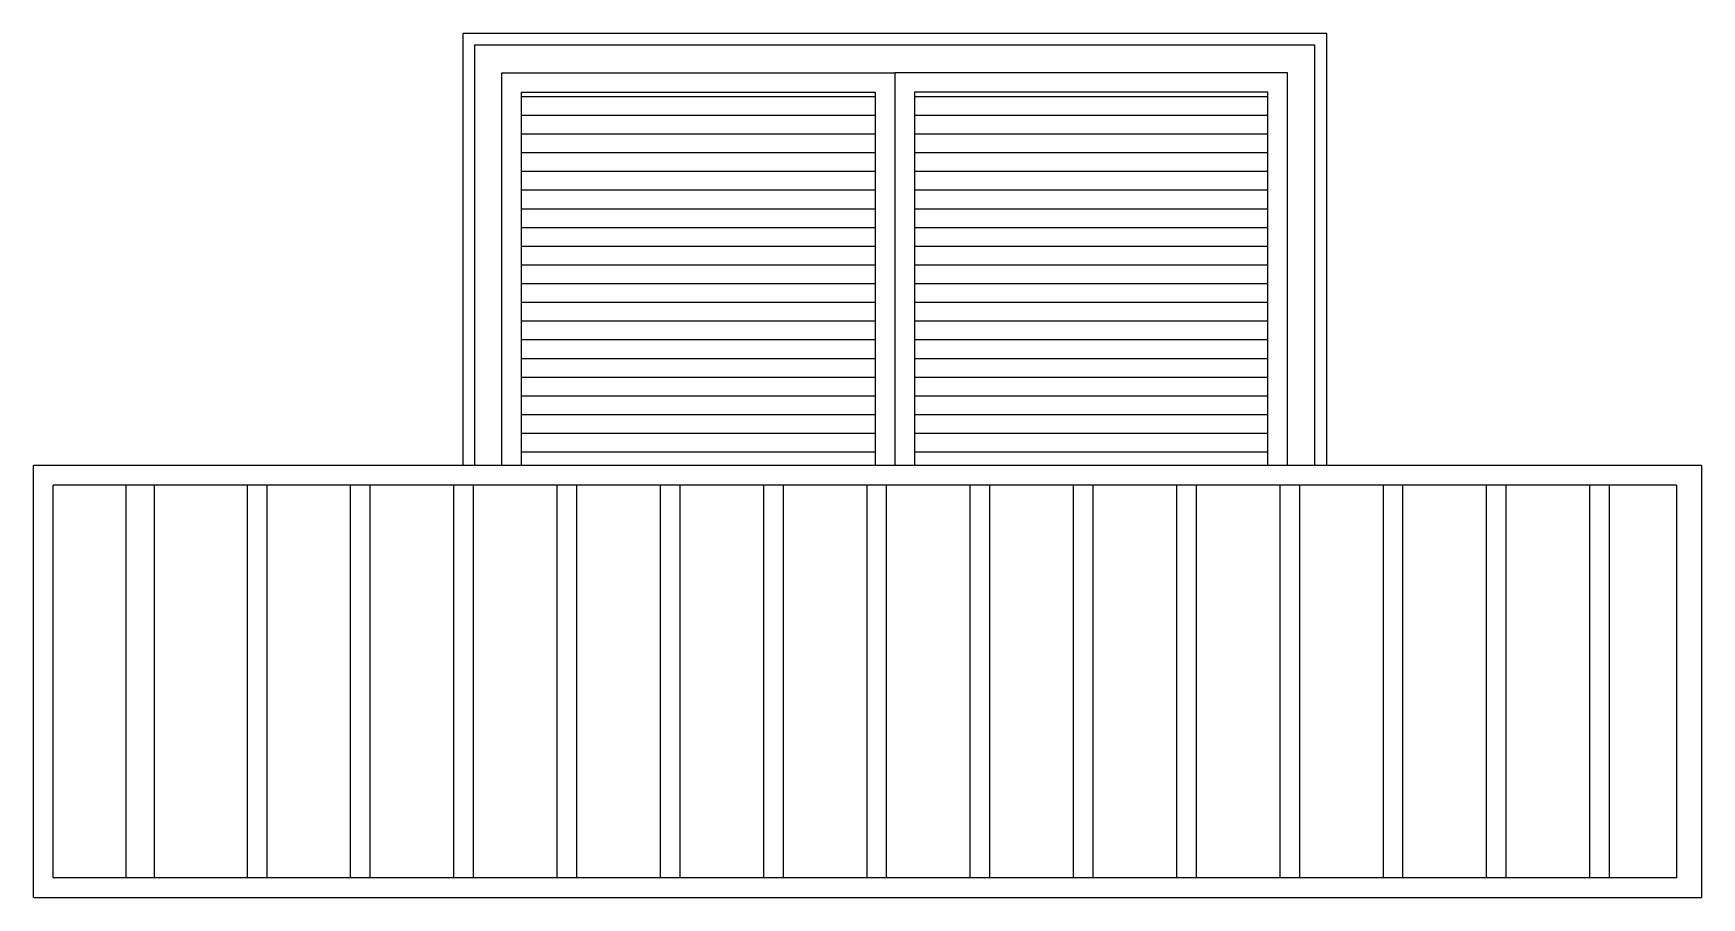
# Model space of a CAD drawing. Header units: millimetres. Extents: x 216.1 to 220.34, y 261.05 to 263.25.
import ezdxf

# ---------------------------------------------------------------- set-up
doc = ezdxf.new("R2010")
doc.units = ezdxf.units.MM
doc.header["$MEASUREMENT"] = 0

msp = doc.modelspace()

# ---------------------------------------------------------------- linework, layer by layer
at = {"extrusion": (0, 0, -1)}
for p, q in [((219.1902, 263.2541), (217.1902, 263.2541)), ((217.1902, 263.2541), (217.1902, 262.1541)), ((217.1902, 263.2541), (217.1902, 262.1541)), ((219.3902, 263.2541), (217.1902, 263.2541)), ((217.2202, 263.2241), (217.2202, 262.1541)), ((219.3602, 263.2241), (217.2202, 263.2241)), ((219.3602, 262.1541), (219.3602, 263.2241)), ((219.3902, 262.1541), (219.3902, 263.2541)), ((217.2902, 262.1541), (217.2902, 263.1541)), ((217.2902, 263.1541), (218.2902, 263.1541)), ((218.2902, 263.1541), (218.2902, 262.1541)), ((218.2902, 263.1541), (218.2902, 262.1541)), ((219.2902, 263.1541), (218.2902, 263.1541)), ((219.2902, 262.1541), (219.2902, 263.1541)), ((217.3402, 262.1541), (217.3402, 263.1041)), ((217.3402, 263.1041), (218.2402, 263.1041)), ((218.2402, 263.1041), (218.2402, 262.1541)), ((218.3402, 263.1041), (218.3402, 262.1541)), ((219.2402, 263.1041), (218.3402, 263.1041)), ((219.2402, 262.1541), (219.2402, 263.1041)), ((218.2402, 263.0927), (217.3402, 263.0927)), ((219.2402, 263.0927), (218.3402, 263.0927)), ((218.2402, 263.0451), (217.3402, 263.0451)), ((219.2402, 263.0451), (218.3402, 263.0451)), ((218.2402, 262.9974), (217.3402, 262.9974)), ((219.2402, 262.9974), (218.3402, 262.9974)), ((218.2402, 262.9498), (217.3402, 262.9498)), ((219.2402, 262.9498), (218.3402, 262.9498)), ((218.2402, 262.9022), (217.3402, 262.9022)), ((219.2402, 262.9022), (218.3402, 262.9022)), ((218.2402, 262.8546), (217.3402, 262.8546)), ((219.2402, 262.8546), (218.3402, 262.8546)), ((218.2402, 262.8069), (217.3402, 262.8069)), ((219.2402, 262.8069), (218.3402, 262.8069)), ((218.2402, 262.7593), (217.3402, 262.7593)), ((219.2402, 262.7593), (218.3402, 262.7593)), ((218.2402, 262.7117), (217.3402, 262.7117)), ((219.2402, 262.7117), (218.3402, 262.7117)), ((218.2402, 262.6641), (217.3402, 262.6641)), ((219.2402, 262.6641), (218.3402, 262.6641)), ((218.2402, 262.6164), (217.3402, 262.6164)), ((219.2402, 262.6164), (218.3402, 262.6164)), ((218.2402, 262.5688), (217.3402, 262.5688)), ((219.2402, 262.5688), (218.3402, 262.5688)), ((218.2402, 262.5212), (217.3402, 262.5212)), ((219.2402, 262.5212), (218.3402, 262.5212)), ((218.2402, 262.4736), (217.3402, 262.4736)), ((219.2402, 262.4736), (218.3402, 262.4736)), ((218.2402, 262.4259), (217.3402, 262.4259)), ((219.2402, 262.4259), (218.3402, 262.4259)), ((218.2402, 262.3783), (217.3402, 262.3783)), ((219.2402, 262.3783), (218.3402, 262.3783)), ((218.2402, 262.3307), (217.3402, 262.3307)), ((219.2402, 262.3307), (218.3402, 262.3307)), ((218.2402, 262.2831), (217.3402, 262.2831)), ((219.2402, 262.2831), (218.3402, 262.2831)), ((218.2402, 262.2354), (217.3402, 262.2354)), ((219.2402, 262.2354), (218.3402, 262.2354)), ((218.2402, 262.1878), (217.3402, 262.1878)), ((218.2402, 262.1878), (218.2402, 262.1541)), ((219.2402, 262.1878), (218.3402, 262.1878))]:
    msp.add_line(p, q, dxfattribs=at)
for p, q in [((217.1902, 262.9478), (217.1902, 262.1541)), ((216.0971, 261.0541), (216.0971, 262.1541)), ((220.3447, 262.1541), (216.0971, 262.1541)), ((220.3447, 262.1541), (220.3447, 261.0541)), ((216.1471, 261.1041), (216.1471, 262.1041)), ((220.2803, 262.1041), (216.1471, 262.1041)), ((216.333, 261.1041), (216.333, 262.1041)), ((216.4056, 261.1041), (216.4056, 262.1041)), ((216.642, 261.1041), (216.642, 262.1041)), ((216.692, 261.1041), (216.692, 262.1041)), ((216.9049, 261.1041), (216.9049, 262.1041)), ((216.9549, 261.1041), (216.9549, 262.1041)), ((217.1678, 261.1041), (217.1678, 262.1041)), ((217.2178, 261.1041), (217.2178, 262.1041)), ((217.4308, 261.1041), (217.4308, 262.1041)), ((217.4808, 261.1041), (217.4808, 262.1041)), ((217.6937, 261.1041), (217.6937, 262.1041)), ((217.7437, 261.1041), (217.7437, 262.1041)), ((217.9566, 261.1041), (217.9566, 262.1041)), ((218.0066, 261.1041), (218.0066, 262.1041)), ((218.2196, 261.1041), (218.2196, 262.1041)), ((218.2696, 261.1041), (218.2696, 262.1041)), ((218.4825, 261.1041), (218.4825, 262.1041)), ((218.5325, 261.1041), (218.5325, 262.1041)), ((218.7455, 261.1041), (218.7455, 262.1041)), ((218.7955, 261.1041), (218.7955, 262.1041)), ((219.0084, 261.1041), (219.0084, 262.1041)), ((219.0584, 261.1041), (219.0584, 262.1041)), ((219.2713, 261.1041), (219.2713, 262.1041)), ((219.2713, 261.1041), (219.2713, 262.1041)), ((219.3213, 261.1041), (219.3213, 262.1041)), ((219.5343, 261.1041), (219.5343, 262.1041)), ((219.5843, 261.1041), (219.5843, 262.1041)), ((219.7972, 261.1041), (219.7972, 262.1041)), ((219.8472, 261.1041), (219.8472, 262.1041)), ((220.0601, 261.1041), (220.0601, 262.1041)), ((220.1101, 261.1041), (220.1101, 262.1041)), ((220.2803, 262.1041), (220.2803, 261.1041)), ((220.2803, 261.1041), (216.1471, 261.1041)), ((216.0986, 261.0541), (220.3447, 261.0541))]:
    msp.add_line(p, q)

doc.saveas('drawing.dxf')
